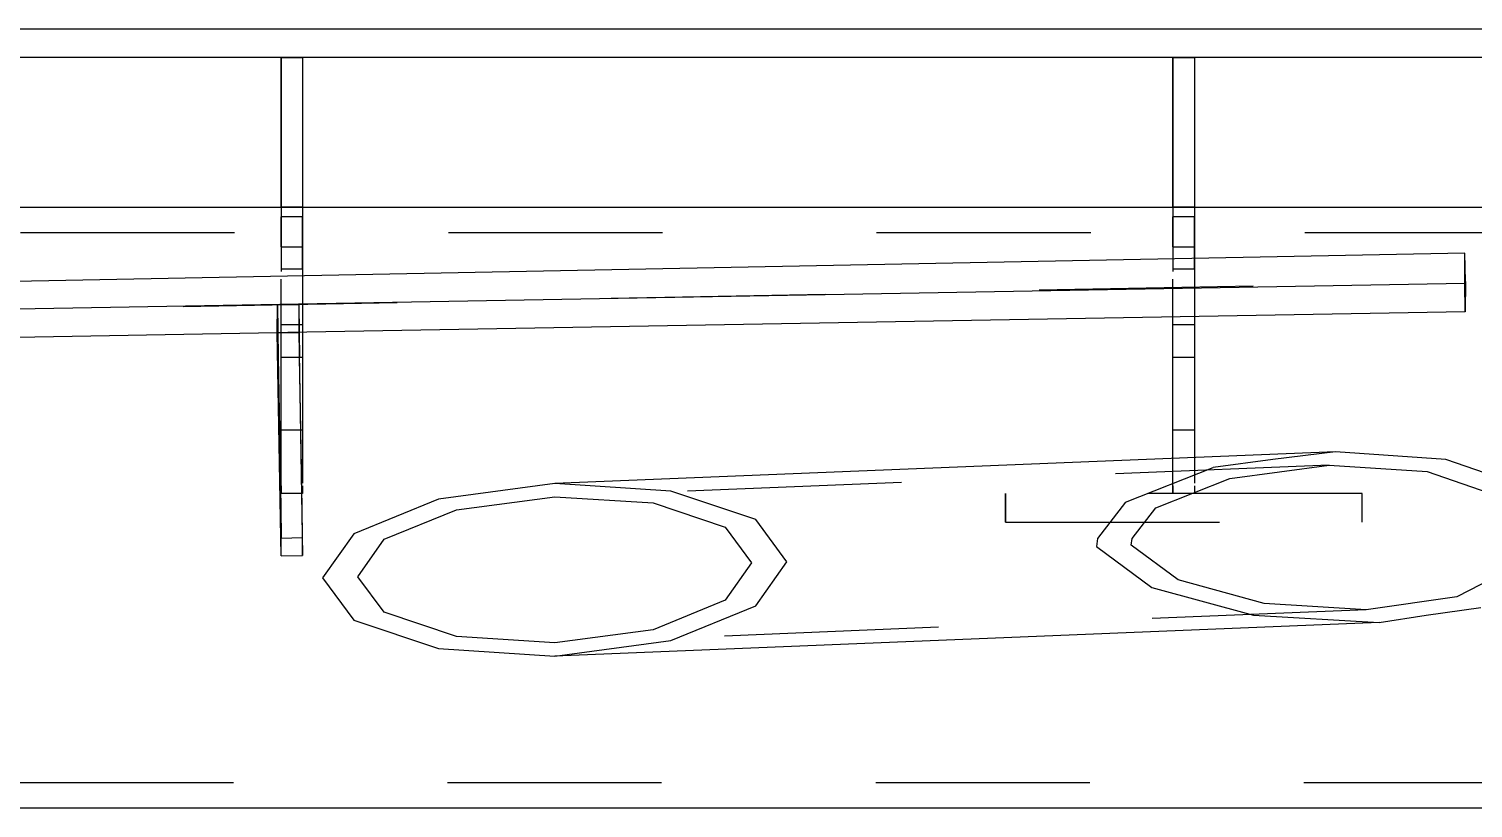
# Model space of a CAD drawing. Header units: millimetres. Extents: x 150000 to 150841, y 150000 to 150594.
# Drawn here: x 150222.44 to 150235.93, y 150458.92 to 150466.19 of the extents above; entities that cross this region are included whole.
import ezdxf

# ---------------------------------------------------------------- set-up
doc = ezdxf.new("R2010")
doc.units = ezdxf.units.MM
doc.linetypes.add('XKITLINE00', pattern=[0])
doc.linetypes.add('XKITLINE02', pattern=[4, 2, -2])

msp = doc.modelspace()

# ---------------------------------------------------------------- linework, layer by layer
at = {"color": 2, "linetype": 'XKITLINE00'}
for p, q in [((150196.034, 150466.194), (150237.091, 150466.194)), ((150237.091, 150465.928), (150196.034, 150465.928)), ((150224.796, 150465.928), (150224.796, 150465.928)), ((150224.796, 150464.534), (150224.796, 150465.928)), ((150224.796, 150465.928), (150224.996, 150465.928)), ((150224.996, 150465.928), (150224.996, 150464.534)), ((150233.129, 150465.928), (150233.129, 150465.928)), ((150233.129, 150464.534), (150233.129, 150465.928)), ((150233.129, 150465.928), (150233.329, 150465.928)), ((150233.329, 150465.928), (150233.329, 150464.534)), ((150238.78, 150464.528), (150194.359, 150464.528)), ((150224.796, 150464.534), (150224.796, 150464.528)), ((150224.796, 150464.534), (150224.996, 150464.534)), ((150224.996, 150464.534), (150224.996, 150464.528)), ((150233.129, 150464.534), (150233.129, 150464.528)), ((150233.129, 150464.534), (150233.329, 150464.534)), ((150233.329, 150464.534), (150233.329, 150464.528)), ((150235.856, 150464.1), (150195.881, 150463.321)), ((150235.855, 150463.819), (150235.856, 150464.1)), ((150235.861, 150463.835), (150235.856, 150464.1)), ((150195.881, 150463.11), (150235.855, 150463.819)), ((150235.86, 150463.553), (150235.855, 150463.819)), ((150235.861, 150463.835), (150235.86, 150463.553)), ((150235.86, 150463.553), (150224.86, 150463.358)), ((150224.76, 150463.356), (150216.528, 150463.21)), ((150224.76, 150463.357), (150224.96, 150463.36)), ((150224.797, 150461.273), (150224.76, 150463.357)), ((150224.96, 150463.36), (150224.997, 150461.276)), ((150224.965, 150463.36), (150224.969, 150463.129)), ((150224.98, 150462.451), (150224.969, 150463.129)), ((150224.992, 150461.723), (150224.98, 150462.451)), ((150234.648, 150462.246), (150227.352, 150461.949)), ((150235.677, 150462.174), (150234.648, 150462.246)), ((150236.452, 150461.906), (150235.677, 150462.174)), ((150227.352, 150461.949), (150226.267, 150461.802)), ((150228.436, 150461.879), (150227.352, 150461.949)), ((150226.433, 150461.702), (150227.352, 150461.826)), ((150227.352, 150461.826), (150228.271, 150461.767)), ((150229.23, 150461.612), (150228.436, 150461.879)), ((150224.997, 150461.444), (150224.992, 150461.723)), ((150226.267, 150461.802), (150225.474, 150461.48)), ((150225.76, 150461.428), (150226.433, 150461.702)), ((150228.271, 150461.767), (150228.944, 150461.54)), ((150229.521, 150461.219), (150229.23, 150461.612)), ((150224.997, 150461.276), (150224.997, 150461.444)), ((150225.474, 150461.48), (150225.183, 150461.067)), ((150225.513, 150461.078), (150225.76, 150461.428)), ((150228.944, 150461.54), (150229.19, 150461.208)), ((150224.797, 150461.273), (150224.997, 150461.276)), ((150229.19, 150461.208), (150228.944, 150460.858)), ((150229.23, 150460.806), (150229.521, 150461.219)), ((150225.183, 150461.067), (150225.474, 150460.674)), ((150225.76, 150460.746), (150225.513, 150461.078)), ((150226.433, 150460.519), (150225.76, 150460.746)), ((150228.944, 150460.858), (150228.271, 150460.584)), ((150228.436, 150460.483), (150229.23, 150460.806)), ((150235.495, 150460.719), (150236.005, 150460.792)), ((150225.474, 150460.674), (150226.267, 150460.407)), ((150235.055, 150460.652), (150227.352, 150460.337)), ((150235.055, 150460.652), (150235.495, 150460.719)), ((150227.352, 150460.46), (150226.433, 150460.519)), ((150228.271, 150460.584), (150227.352, 150460.46)), ((150227.352, 150460.337), (150228.436, 150460.483)), ((150226.267, 150460.407), (150227.352, 150460.337)), ((150238.788, 150458.918), (150192.329, 150458.918))]:
    msp.add_line(p, q, dxfattribs=at)
at = {"color": 7, "linetype": 'XKITLINE02'}
for p, q in [((150224.796, 150465.928), (150224.796, 150461.856)), ((150224.796, 150465.928), (150224.796, 150465.928)), ((150224.996, 150465.928), (150224.996, 150461.856)), ((150233.129, 150465.928), (150233.129, 150461.856)), ((150233.129, 150465.928), (150233.129, 150465.928)), ((150233.329, 150465.928), (150233.329, 150461.856)), ((150224.796, 150464.528), (150224.796, 150464.439)), ((150224.996, 150464.528), (150224.996, 150464.439)), ((150233.129, 150464.528), (150233.129, 150464.439)), ((150233.329, 150464.528), (150233.329, 150464.439)), ((150224.796, 150464.158), (150224.796, 150464.439)), ((150224.996, 150464.439), (150224.796, 150464.439)), ((150224.996, 150463.953), (150224.996, 150464.439)), ((150233.129, 150464.158), (150233.129, 150464.439)), ((150233.329, 150464.439), (150233.129, 150464.439)), ((150233.329, 150463.953), (150233.329, 150464.439)), ((150240.36, 150464.291), (150192.673, 150464.291)), ((150224.796, 150461.856), (150224.796, 150464.158)), ((150224.796, 150464.158), (150224.996, 150464.158)), ((150233.129, 150461.856), (150233.129, 150464.158)), ((150233.129, 150464.158), (150233.329, 150464.158)), ((150224.796, 150463.953), (150224.996, 150463.953)), ((150224.996, 150463.953), (150224.996, 150461.856)), ((150233.129, 150463.953), (150233.329, 150463.953)), ((150233.329, 150463.953), (150233.329, 150461.856)), ((150195.886, 150463.056), (150235.861, 150463.835)), ((150224.76, 150463.357), (150224.761, 150463.619)), ((150224.761, 150463.619), (150224.961, 150463.622)), ((150224.761, 150463.619), (150224.769, 150463.129)), ((150224.961, 150463.622), (150224.96, 150463.36)), ((150224.961, 150463.622), (150224.965, 150463.36)), ((150224.796, 150463.434), (150224.996, 150463.434)), ((150233.129, 150463.434), (150233.329, 150463.434)), ((150224.86, 150463.358), (150224.76, 150463.356)), ((150224.769, 150463.129), (150224.78, 150462.451)), ((150224.796, 150463.128), (150224.996, 150463.128)), ((150233.129, 150463.128), (150233.329, 150463.128)), ((150224.78, 150462.451), (150224.792, 150461.723)), ((150224.796, 150462.45), (150224.996, 150462.45)), ((150233.129, 150462.45), (150233.329, 150462.45)), ((150234.648, 150462.246), (150234.062, 150462.172)), ((150234.589, 150462.121), (150227.352, 150461.826)), ((150232.685, 150461.774), (150233.503, 150462.098)), ((150234.062, 150462.172), (150233.503, 150462.098)), ((150233.661, 150461.997), (150234.589, 150462.121)), ((150234.589, 150462.121), (150235.504, 150462.062)), ((150232.968, 150461.722), (150233.661, 150461.997)), ((150235.504, 150462.062), (150236.16, 150461.835)), ((150224.796, 150461.856), (150224.796, 150461.856)), ((150224.996, 150461.856), (150224.796, 150461.856)), ((150234.896, 150461.856), (150231.563, 150461.856)), ((150231.563, 150461.856), (150231.563, 150461.589)), ((150231.563, 150461.589), (150231.563, 150461.856)), ((150233.129, 150461.856), (150233.129, 150461.856)), ((150233.329, 150461.856), (150233.129, 150461.856)), ((150234.896, 150461.589), (150234.896, 150461.856)), ((150234.896, 150461.589), (150234.896, 150461.856)), ((150224.792, 150461.723), (150224.797, 150461.44)), ((150232.685, 150461.774), (150232.424, 150461.436)), ((150232.746, 150461.436), (150232.968, 150461.722)), ((150231.563, 150461.589), (150234.896, 150461.589)), ((150224.797, 150461.44), (150224.997, 150461.444)), ((150224.797, 150461.273), (150224.797, 150461.44)), ((150232.424, 150461.436), (150232.414, 150461.362)), ((150232.738, 150461.373), (150232.746, 150461.436)), ((150232.414, 150461.362), (150232.932, 150460.978)), ((150233.177, 150461.048), (150232.738, 150461.373)), ((150236.296, 150461.158), (150235.782, 150460.89)), ((150233.981, 150460.827), (150233.177, 150461.048)), ((150232.932, 150460.978), (150233.88, 150460.718)), ((150235.782, 150460.89), (150234.934, 150460.769)), ((150234.934, 150460.769), (150227.352, 150460.46)), ((150234.934, 150460.769), (150233.981, 150460.827)), ((150233.88, 150460.718), (150235.055, 150460.652)), ((150240.351, 150459.155), (150192.676, 150459.155))]:
    msp.add_line(p, q, dxfattribs=at)

doc.saveas('drawing.dxf')
